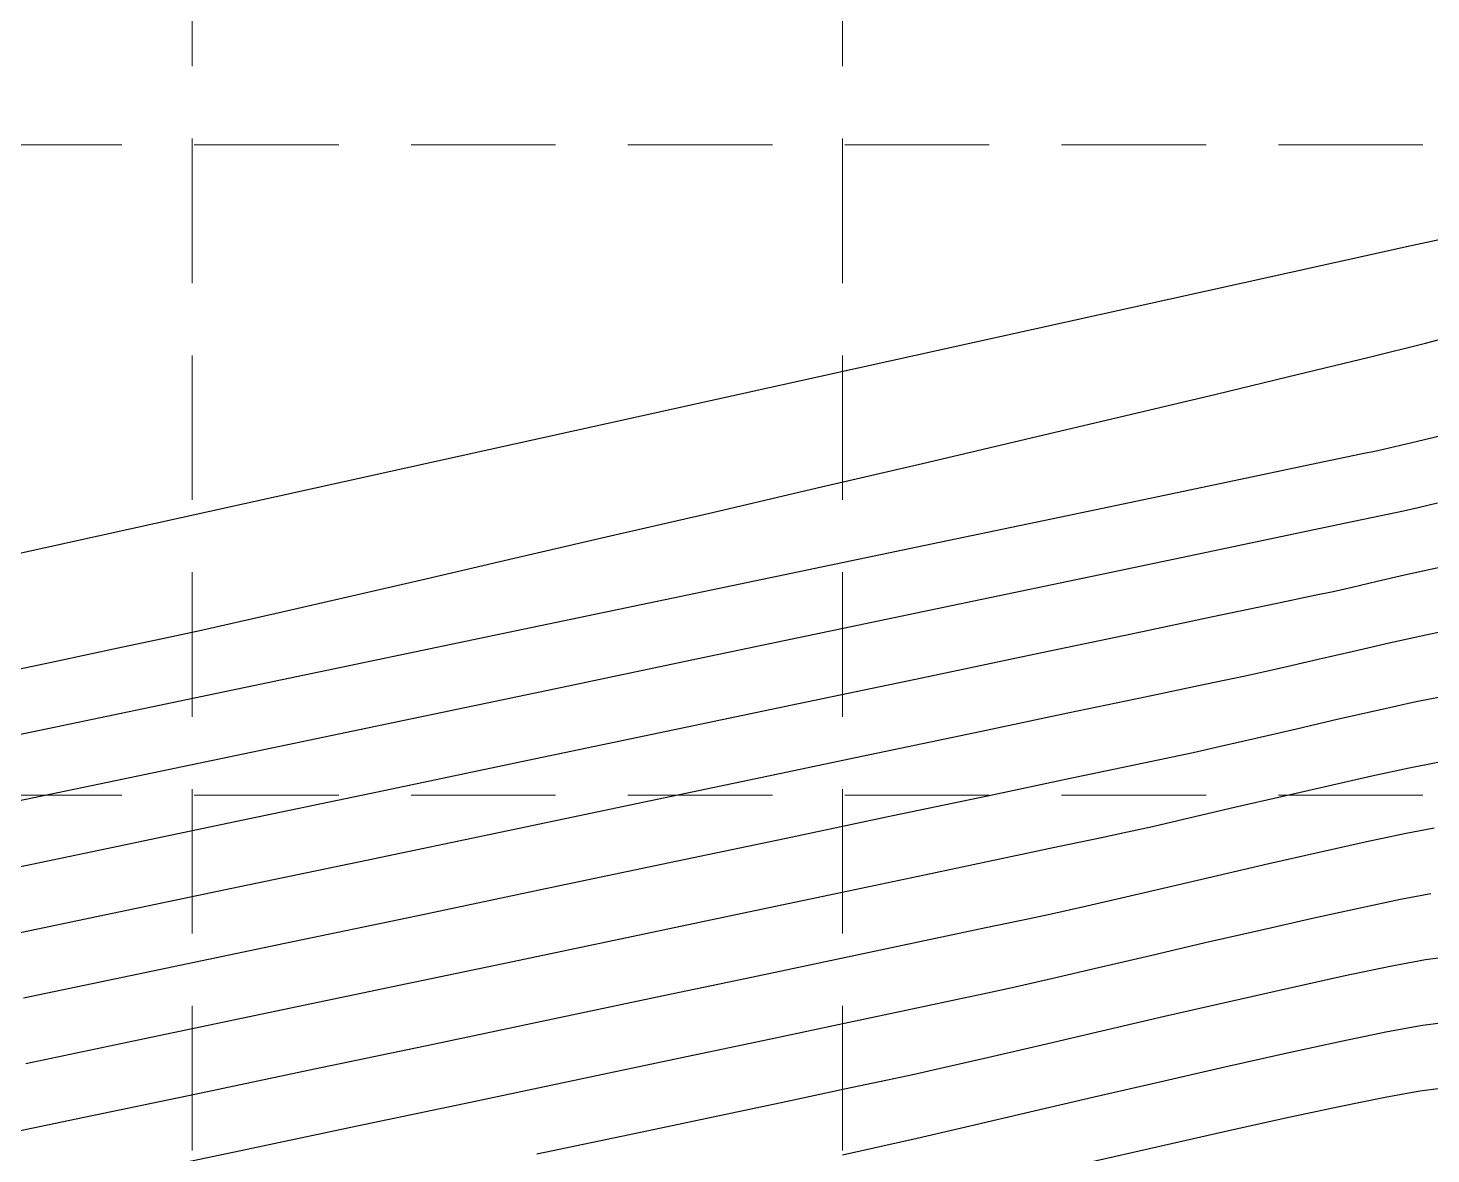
# Model space of a CAD drawing. Header units: inches. Extents: x 2547543 to 2548696, y 7125653 to 7126375.
# Drawn here: x 2547736.99 to 2547775.81, y 7125932.45 to 7125963.61 of the extents above; entities that cross this region are included whole.
import ezdxf

# ---------------------------------------------------------------- set-up
doc = ezdxf.new("R2010")
doc.units = ezdxf.units.IN
doc.header["$MEASUREMENT"] = 0
doc.linetypes.add('HIDDEN', pattern=[0.375, 0.25, -0.125])
for name, color, linetype in [('GRID', 254, 'HIDDEN'), ('V-TOPO-MAJR-E', 6, 'Continuous'), ('V-TOPO-MINR-E', 14, 'Continuous')]:
    doc.layers.add(name, color=color, linetype=linetype)

msp = doc.modelspace()

# ---------------------------------------------------------------- linework, layer by layer
at = {"layer": 'GRID', "color": 252, "linetype": 'HIDDEN', "lineweight": 0, "ltscale": 16}
for p, q in [((2547741.52313214, 7126356.547205457), (2547741.52313214, 7125726.296813901)), ((2547759.52313214, 7126356.547205457), (2547759.52313214, 7125726.296813901)), ((2547561.583313602, 7125960.37631347), (2548677.583313586, 7125960.37631347)), ((2547561.583313602, 7125942.37631347), (2548677.583313586, 7125942.37631347))]:
    msp.add_line(p, q, dxfattribs=at)
at = {"layer": 'V-TOPO-MAJR-E', "color": 35, "extrusion": (-0.2509304444105806, 0.9680051198562478, 0), "elevation": 6258646.335598862}
msp.add_lwpolyline([(-4254378.901766056, 585.0000000000009), (-4254380.028549386, 585.0000000000009)], dxfattribs=at)
at = {"layer": 'V-TOPO-MAJR-E', "color": 35, "extrusion": (0.2409573088683651, -0.9705357156245799, 0), "elevation": -6302088.558787227}
msp.add_lwpolyline([(4189756.575165672, 585), (4189758.178117241, 585)], dxfattribs=at)
at = {"layer": 'V-TOPO-MAJR-E', "color": 35, "extrusion": (0.2360091854978077, -0.9717508242140377, 0), "elevation": -6323354.067856706}
msp.add_lwpolyline([(4157590.286191997, 585.0000000000009), (4157592.2953629, 585.0000000000009)], dxfattribs=at)
at = {"layer": 'V-TOPO-MAJR-E', "color": 35, "extrusion": (0.2330383982603485, -0.9724675341296753, 0), "elevation": -6336030.198734198}
msp.add_lwpolyline([(4138244.261099, 585), (4138246.606480362, 585)], dxfattribs=at)
at = {"layer": 'V-TOPO-MAJR-E', "color": 35, "extrusion": (0.2310440920565699, -0.9729432807341625, 0), "elevation": -6344501.380149302}
msp.add_lwpolyline([(4125242.409168665, 585), (4125245.020731998, 585)], dxfattribs=at)
at = {"layer": 'V-TOPO-MAJR-E', "color": 35, "extrusion": (-0.2296000025314767, 0.9732850758321253, 0), "elevation": 6350616.200012831}
msp.add_lwpolyline([(-4115819.901939558, 585), (-4115822.709648061, 585)], dxfattribs=at)
at = {"layer": 'V-TOPO-MAJR-E', "color": 35}
for points, elevation in [([(2547761.733570646, 7125951.559359916), (2547764.58977123, 7125952.229714634)], 585), ([(2547755.923861999, 7125950.203771027), (2547758.822168241, 7125950.878859126)], 585), ([(2547753.106949902, 7125949.54965438), (2547755.923861999, 7125950.203771027)], 585), ([(2547750.439729932, 7125948.932067952), (2547753.106949902, 7125949.54965438)], 585), ([(2547742.633730975, 7125947.138199683), (2547744.019202611, 7125947.454077606)], 585), ([(2547739.484160902, 7125946.451348324), (2547740.831719778, 7125946.739019032)], 585), ([(2547737.765013539, 7125946.087730151), (2547739.484160902, 7125946.451348324)], 585), ([(2547735.742526473, 7125945.662260986), (2547737.765013539, 7125946.087730151)], 585), ([(2547775.350495365, 7125944.958156172), (2547776.103159577, 7125945.109193711)], 580), ([(2547773.24806618, 7125944.487644073), (2547774.368223212, 7125944.742775592)], 580), ([(2547774.368223212, 7125944.742775592), (2547775.350495365, 7125944.958156172)], 580), ([(2547769.97751647, 7125943.729664902), (2547770.960989745, 7125943.956496625)], 580), ([(2547754.73650171, 7125940.512700328), (2547757.964812828, 7125941.190946477)], 580), ([(2547747.730264362, 7125939.042185275), (2547751.302422999, 7125939.791680385)], 580), ([(2547744.08771347, 7125938.278513623), (2547747.730264362, 7125939.042185275)], 580), ([(2547773.320560432, 7125935.568715503), (2547774.60435306, 7125935.832809777)], 575), ([(2547774.60435306, 7125935.832809777), (2547775.573266074, 7125936.010792517)], 575), ([(2547771.794183326, 7125935.237330858), (2547773.320560432, 7125935.568715503)], 575), ([(2547768.302856243, 7125934.44797511), (2547770.097516883, 7125934.857477005)], 575), ([(2547764.708732927, 7125933.615311845), (2547766.482496544, 7125934.027646336)], 575), ([(2547763.05386053, 7125933.229792804), (2547764.708732927, 7125933.615311845)], 575), ([(2547759.525542056, 7125932.422340015), (2547760.389969955, 7125932.614485726)], 575)]:
    msp.add_lwpolyline(points, dxfattribs=dict(at, elevation=elevation))
at = {"layer": 'V-TOPO-MAJR-E', "color": 35, "extrusion": (0.2276018447810761, -0.9737542812497673, 0), "elevation": -6359050.568281865}
msp.add_lwpolyline([(4102770.626525857, 585.0000000000005), (4102773.616399648, 585.0000000000005)], dxfattribs=at)
at = {"layer": 'V-TOPO-MAJR-E', "color": 35, "extrusion": (0.224969251711548, -0.9743658634128898, 0), "elevation": -6370115.87385674}
msp.add_lwpolyline([(4085557.942284551, 585), (4085560.455950057, 585)], dxfattribs=at)
at = {"layer": 'V-TOPO-MAJR-E', "color": 35, "extrusion": (0.224307343610275, -0.9745184531872663, 0), "elevation": -6372889.595745127}
msp.add_lwpolyline([(4081227.760124494, 585), (4081229.979622505, 585)], dxfattribs=at)
at = {"layer": 'V-TOPO-MAJR-E', "color": 35, "extrusion": (0.2234930937775272, -0.9747055129800741, 0), "elevation": -6376297.075690985}
msp.add_lwpolyline([(4075900.183786694, 585), (4075902.03907085, 585)], dxfattribs=at)
at = {"layer": 'V-TOPO-MAJR-E', "color": 35, "extrusion": (0.2198638762567852, -0.9755305612421074, 0), "elevation": -6391422.639952764}
msp.add_lwpolyline([(4052138.244468301, 585.0000000000005), (4052139.161189551, 585.0000000000005)], dxfattribs=at)
at = {"layer": 'V-TOPO-MAJR-E', "color": 35, "extrusion": (0.2127338631752982, -0.9771101797947422, 0), "elevation": -6420844.349869447}
msp.add_lwpolyline([(4005353.680725056, 585), (4005354.609710977, 585)], dxfattribs=at)
at = {"layer": 'V-TOPO-MAJR-E', "color": 35, "extrusion": (0.2257633487604505, -0.9741821751379295, 0), "elevation": -6366774.280519536}
msp.add_lwpolyline([(4090771.177942254, 580.0000000000009), (4090772.375170939, 580.0000000000009)], dxfattribs=at)
at = {"layer": 'V-TOPO-MAJR-E', "color": 35, "extrusion": (0.22669139615238, -0.9739666374730116, 0), "elevation": -6362873.917906893}
msp.add_lwpolyline([(4096834.100328401, 580.0000000000009), (4096835.251042962, 580.0000000000009)], dxfattribs=at)
at = {"layer": 'V-TOPO-MAJR-E', "color": 35, "extrusion": (0.2074106436551008, -0.9782539674841993, 0), "elevation": -6442548.106620009}
msp.add_lwpolyline([(3970361.306428148, 580.0000000000009), (3970361.891413762, 580.0000000000009)], dxfattribs=at)
at = {"layer": 'V-TOPO-MAJR-E', "color": 35, "extrusion": (0.2176148092753544, -0.9760347303165248, 0), "elevation": -6400736.088699494}
msp.add_lwpolyline([(4037422.095560933, 580.0000000000009), (4037422.868551761, 580.0000000000009)], dxfattribs=at)
at = {"layer": 'V-TOPO-MAJR-E', "color": 35, "extrusion": (0.2061723560101212, -0.9785156920648928, 0), "elevation": -6447568.011233214}
msp.add_lwpolyline([(3962201.175837911, 580.0000000000009), (3962202.94214995, 580.0000000000009)], dxfattribs=at)
at = {"layer": 'V-TOPO-MAJR-E', "color": 35, "extrusion": (0.206486251647153, -0.9784495019574126, 0), "elevation": -6446296.611195608}
msp.add_lwpolyline([(3964271.107624646, 580.0000000000009), (3964272.317864017, 580.0000000000009)], dxfattribs=at)
at = {"layer": 'V-TOPO-MAJR-E', "color": 35, "extrusion": (0.2059880680141487, -0.9785545032525264, 0), "elevation": -6448314.100179412}
msp.add_lwpolyline([(3960984.578725811, 580.0000000000009), (3960986.831929197, 580.0000000000009)], dxfattribs=at)
at = {"layer": 'V-TOPO-MAJR-E', "color": 35, "extrusion": (0.2058481905981827, -0.9785839373438818, 0), "elevation": -6448880.22039743}
msp.add_lwpolyline([(3960060.140513128, 580.0000000000009), (3960062.811426497, 580.0000000000009)], dxfattribs=at)
at = {"layer": 'V-TOPO-MAJR-E', "color": 35, "extrusion": (0.2057246775345014, -0.9786099105636146, 0), "elevation": -6449379.985806635}
msp.add_lwpolyline([(3959243.147720504, 580.0000000000009), (3959246.167162492, 580.0000000000009)], dxfattribs=at)
at = {"layer": 'V-TOPO-MAJR-E', "color": 35, "extrusion": (0.2054799529704004, -0.9786613249369172, 0), "elevation": -6450369.860144472}
msp.add_lwpolyline([(3957623.43850344, 580.0000000000009), (3957626.947458606, 580.0000000000009)], dxfattribs=at)
at = {"layer": 'V-TOPO-MAJR-E', "color": 35, "extrusion": (0.2050146926819475, -0.9787588956349396, 0), "elevation": -6452250.508665913}
msp.add_lwpolyline([(3954545.51152577, 580.0000000000005), (3954549.235890878, 580.0000000000005)], dxfattribs=at)
at = {"layer": 'V-TOPO-MAJR-E', "color": 35, "extrusion": (-0.2048027875938875, 0.9788032581646697, 0), "elevation": 6453106.512443588}
msp.add_lwpolyline([(-3953144.855514309, 580), (-3953148.513320276, 580)], dxfattribs=at)
at = {"layer": 'V-TOPO-MAJR-E', "color": 35, "extrusion": (0.1245935334224165, -0.9922078670466775, 0), "elevation": -6752973.40893901}
msp.add_lwpolyline([(3415768.513790636, 575), (3415769.100097476, 575)], dxfattribs=at)
at = {"layer": 'V-TOPO-MAJR-E', "color": 35, "extrusion": (-0.2184740738749255, 0.9758427532366543, 0), "elevation": 6397170.178204178}
msp.add_lwpolyline([(-4043055.005055232, 575), (-4043056.743723104, 575)], dxfattribs=at)
at = {"layer": 'V-TOPO-MAJR-E', "color": 35, "extrusion": (0.2249844023712622, -0.9743623651853791, 0), "elevation": -6370034.21388644}
msp.add_lwpolyline([(4085671.784372419, 575.0000000000009), (4085673.652629819, 575.0000000000009)], dxfattribs=at)
at = {"layer": 'V-TOPO-MAJR-E', "color": 35, "extrusion": (0.2261916976613534, -0.9740828075215551, 0), "elevation": -6364966.196296131}
msp.add_lwpolyline([(4093557.620442454, 575), (4093559.123072442, 575)], dxfattribs=at)
at = {"layer": 'V-TOPO-MAJR-E', "color": 35, "extrusion": (0.223667625364718, -0.9746654776710358, 0), "elevation": -6375548.99912648}
msp.add_lwpolyline([(4077054.523872431, 575.0000000000009), (4077055.755273937, 575.0000000000009)], dxfattribs=at)
at = {"layer": 'V-TOPO-MINR-E', "color": 35}
for points, elevation in [([(2547775.177787278, 7125957.566238797), (2547776.424021928, 7125957.841757026)], 586), ([(2547775.43624881, 7125952.172773282), (2547776.089438921, 7125952.325999252)], 584), ([(2547765.530207252, 7125950.074979606), (2547768.431650794, 7125950.682264888)], 584), ([(2547773.448028286, 7125949.910651729), (2547774.603348911, 7125950.152867086)], 583), ([(2547774.603348911, 7125950.152867086), (2547775.04155569, 7125950.244917033)], 583), ([(2547775.04155569, 7125950.244917033), (2547775.45055168, 7125950.33788474)], 583), ([(2547769.286256944, 7125949.038714266), (2547771.650646676, 7125949.534018331)], 583), ([(2547754.618463253, 7125947.792512043), (2547758.547616134, 7125948.614196447)], 584), ([(2547775.075207582, 7125948.471135848), (2547775.794575493, 7125948.634162433)], 582), ([(2547775.794575493, 7125948.634162433), (2547776.367130032, 7125948.75540174)], 582), ([(2547750.498735288, 7125946.931174745), (2547754.618463253, 7125947.792512043)], 584), ([(2547772.633076137, 7125947.918224229), (2547773.102053985, 7125948.017094905)], 582), ([(2547767.520196141, 7125946.844996096), (2547769.772629858, 7125947.31756073)], 582), ([(2547774.647170262, 7125946.590577674), (2547775.533534437, 7125946.788212478)], 581), ([(2547751.586036646, 7125945.333291959), (2547755.659674049, 7125946.185738778)], 583), ([(2547767.894613041, 7125945.101103129), (2547769.552162999, 7125945.449697884)], 581), ([(2547747.395708296, 7125944.456658705), (2547751.586036646, 7125945.333291959)], 583), ([(2547746.874239208, 7125942.519035857), (2547750.816616037, 7125943.344407857)], 582), ([(2547738.943963594, 7125940.85995026), (2547742.893515942, 7125941.686011961)], 582), ([(2547766.684752054, 7125941.206421803), (2547767.283548873, 7125941.333628524)], 579), ([(2547773.98624924, 7125941.083407756), (2547775.073870555, 7125941.314076)], 578), ([(2547771.322681598, 7125940.483080028), (2547772.710646869, 7125940.799735327)], 578), ([(2547772.710646869, 7125940.799735327), (2547773.98624924, 7125941.083407756)], 578), ([(2547768.512134976, 7125939.830906063), (2547769.897971582, 7125940.153463169)], 578), ([(2547756.570599806, 7125939.074792351), (2547759.336889254, 7125939.656954375)], 579), ([(2547772.528305024, 7125938.973744279), (2547773.846790159, 7125939.263423662)], 577), ([(2547771.075585142, 7125938.645357491), (2547772.528305024, 7125938.973744279)], 577), ([(2547750.355215596, 7125937.768225057), (2547753.556118911, 7125938.440858246)], 579), ([(2547768.043456089, 7125937.945019056), (2547769.557634251, 7125938.296402637)], 577), ([(2547766.602054391, 7125937.60934609), (2547768.043456089, 7125937.945019056)], 577), ([(2547754.390649915, 7125936.793577266), (2547757.175665806, 7125937.380226312)], 578), ([(2547771.861990126, 7125937.039056944), (2547773.38686419, 7125937.373998091)], 576), ([(2547763.404545465, 7125936.87798427), (2547764.213595342, 7125937.057689357)], 577), ([(2547770.184289759, 7125936.659988508), (2547771.861990126, 7125937.039056944)], 576), ([(2547748.194409519, 7125935.490138803), (2547751.375017361, 7125936.158906735)], 578), ([(2547757.542220058, 7125935.636781632), (2547759.706212495, 7125936.09403356)], 577), ([(2547759.706212495, 7125936.09403356), (2547761.451095607, 7125936.463207677)], 577), ([(2547765.047857367, 7125935.470743986), (2547766.695860726, 7125935.854559576)], 576), ([(2547736.922758659, 7125934.952161312), (2547740.251661392, 7125935.648860909)], 579), ([(2547763.572478317, 7125935.127890915), (2547765.047857367, 7125935.470743986)], 576), ([(2547752.235895613, 7125934.517382547), (2547755.028865398, 7125935.106286444)], 577), ([(2547762.35108623, 7125934.847272815), (2547763.572478317, 7125935.127890915)], 576), ([(2547749.233057802, 7125933.884904495), (2547752.235895613, 7125934.517382547)], 577), ([(2547757.951487677, 7125933.904086689), (2547759.580273801, 7125934.249298176)], 576), ([(2547759.580273801, 7125934.249298176), (2547760.772244372, 7125934.502425069)], 576), ([(2547775.49571477, 7125934.195230204), (2547776.079106643, 7125934.266351849)], 574), ([(2547771.745351228, 7125933.438553275), (2547773.264335049, 7125933.764596714)], 574), ([(2547773.264335049, 7125933.764596714), (2547774.535956901, 7125934.022400424)], 574), ([(2547768.223305729, 7125932.648684017), (2547770.04350745, 7125933.061004308)], 574)]:
    msp.add_lwpolyline(points, dxfattribs=dict(at, elevation=elevation))
at = {"layer": 'V-TOPO-MINR-E', "color": 35, "extrusion": (0.2158073914724719, -0.9764359527310777, 0), "elevation": -6408212.450135028}
msp.add_lwpolyline([(4025571.593200735, 586.0000000000009), (4025573.597180832, 586.0000000000009)], dxfattribs=at)
at = {"layer": 'V-TOPO-MINR-E', "color": 35, "extrusion": (0.2157779611946347, -0.9764424568107876, 0), "elevation": -6408333.779601994}
msp.add_lwpolyline([(4025375.799145376, 586), (4025378.445222544, 586)], dxfattribs=at)
at = {"layer": 'V-TOPO-MINR-E', "color": 35, "extrusion": (0.2157586064343987, -0.9764467336979965, 0), "elevation": -6408413.568004292}
msp.add_lwpolyline([(4025245.5718739, 586.0000000000005), (4025248.7744923, 586.0000000000005)], dxfattribs=at)
at = {"layer": 'V-TOPO-MINR-E', "color": 35, "extrusion": (0.2157433964508993, -0.9764500944174415, 0), "elevation": -6408476.267844544}
msp.add_lwpolyline([(4025142.074930692, 586.0000000000009), (4025145.748534487, 586.0000000000009)], dxfattribs=at)
at = {"layer": 'V-TOPO-MINR-E', "color": 35, "extrusion": (0.2157299257882548, -0.9764530706180374, 0), "elevation": -6408531.796184603}
msp.add_lwpolyline([(4025049.607216959, 586.0000000000005), (4025053.666250304, 586.0000000000005)], dxfattribs=at)
at = {"layer": 'V-TOPO-MINR-E', "color": 35, "extrusion": (0.2157169408055487, -0.9764559393282912, 0), "elevation": -6408585.321101505}
msp.add_lwpolyline([(4024960.026702914, 586.0000000000009), (4024964.38560998, 586.0000000000009)], dxfattribs=at)
at = {"layer": 'V-TOPO-MINR-E', "color": 35, "extrusion": (0.2157036163227425, -0.9764588828544145, 0), "elevation": -6408640.244058155}
msp.add_lwpolyline([(4024868.003221709, 586), (4024872.57644665, 586)], dxfattribs=at)
at = {"layer": 'V-TOPO-MINR-E', "color": 35, "extrusion": (0.2156892720798256, -0.9764620514437184, 0), "elevation": -6408699.368836963}
msp.add_lwpolyline([(4024769.157621577, 586), (4024773.859608556, 586)], dxfattribs=at)
at = {"layer": 'V-TOPO-MINR-E', "color": 35, "extrusion": (0.2211951214506838, -0.9752295720733746, 0), "elevation": -6385883.78835564}
msp.add_lwpolyline([(4060890.671641828, 584), (4060891.153329191, 584)], dxfattribs=at)
at = {"layer": 'V-TOPO-MINR-E', "color": 35, "extrusion": (0.2251804114538068, -0.9743170850895997, 0), "elevation": -6369227.828437955}
msp.add_lwpolyline([(4086965.327357473, 584), (4086965.97877406, 584)], dxfattribs=at)
at = {"layer": 'V-TOPO-MINR-E', "color": 35, "extrusion": (0.205419794290873, -0.9786739539363943, 0), "elevation": -6450620.260870095}
msp.add_lwpolyline([(3957250.263283581, 584.0000000000009), (3957251.478967385, 584.0000000000009)], dxfattribs=at)
at = {"layer": 'V-TOPO-MINR-E', "color": 35, "extrusion": (0.2067468231951766, -0.978394476220457, 0), "elevation": -6445247.746571374}
msp.add_lwpolyline([(3965995.776983876, 584.0000000000009), (3965996.254502473, 584.0000000000009)], dxfattribs=at)
at = {"layer": 'V-TOPO-MINR-E', "color": 35, "extrusion": (0.2156732146533661, -0.9764655982066562, 0), "elevation": -6408765.55315121}
msp.add_lwpolyline([(4024659.024243423, 586), (4024663.769436602, 586)], dxfattribs=at)
at = {"layer": 'V-TOPO-MINR-E', "color": 35, "extrusion": (0.2051048626879467, -0.9787400039345274, 0), "elevation": -6451893.304090443}
msp.add_lwpolyline([(3955172.480107976, 584.0000000000009), (3955174.356313339, 584.0000000000009)], dxfattribs=at)
at = {"layer": 'V-TOPO-MINR-E', "color": 35, "extrusion": (0.20495667202482, -0.9787710470751116, 0), "elevation": -6452492.071844969}
msp.add_lwpolyline([(3954193.112401769, 584), (3954195.571484589, 584)], dxfattribs=at)
at = {"layer": 'V-TOPO-MINR-E', "color": 35, "extrusion": (0.226218205021673, -0.9740766518692316, 0), "elevation": -6364868.657291101}
msp.add_lwpolyline([(4093748.275097874, 583), (4093748.827648437, 583)], dxfattribs=at)
at = {"layer": 'V-TOPO-MINR-E', "color": 35, "extrusion": (0.2156546154773281, -0.9764697060448551, 0), "elevation": -6408842.211304005}
msp.add_lwpolyline([(4024532.250308905, 586.0000000000005), (4024536.953152446, 586.0000000000005)], dxfattribs=at)
at = {"layer": 'V-TOPO-MINR-E', "color": 35, "extrusion": (0.2047988799048904, -0.9788040757933645, 0), "elevation": -6453129.450443339}
msp.add_lwpolyline([(3953146.486841457, 584.0000000000009), (3953149.878746693, 584.0000000000009)], dxfattribs=at)
at = {"layer": 'V-TOPO-MINR-E', "color": 35, "extrusion": (0.2050912532397594, -0.9787428558332085, 0), "elevation": -6451946.516648564}
msp.add_lwpolyline([(3955083.221819915, 583), (3955085.05823854, 583)], dxfattribs=at)
at = {"layer": 'V-TOPO-MINR-E', "color": 35, "extrusion": (0.204744907317977, -0.9788153671287314, 0), "elevation": -6453347.421244924}
msp.add_lwpolyline([(3952786.906706569, 584.0000000000009), (3952790.648556738, 584.0000000000009)], dxfattribs=at)
at = {"layer": 'V-TOPO-MINR-E', "color": 35, "extrusion": (0.2156323597909351, -0.9764746209763943, 0), "elevation": -6408933.936501644}
msp.add_lwpolyline([(4024381.604434633, 586), (4024386.179372702, 586)], dxfattribs=at)
at = {"layer": 'V-TOPO-MINR-E', "color": 35, "extrusion": (0.2049904305600807, -0.9787639773606265, 0), "elevation": -6452353.900643552}
msp.add_lwpolyline([(3954413.243290855, 583.0000000000009), (3954416.161609323, 583.0000000000009)], dxfattribs=at)
at = {"layer": 'V-TOPO-MINR-E', "color": 35, "extrusion": (0.2049505251164067, -0.9787723342302382, 0), "elevation": -6452515.121015291}
msp.add_lwpolyline([(3954146.826270845, 583), (3954150.170508593, 583)], dxfattribs=at)
at = {"layer": 'V-TOPO-MINR-E', "color": 35, "extrusion": (0.2192645027393199, -0.975665453851103, 0), "elevation": -6393905.103903789}
msp.add_lwpolyline([(4048241.648439693, 582), (4048242.181726797, 582)], dxfattribs=at)
at = {"layer": 'V-TOPO-MINR-E', "color": 35, "extrusion": (0.2260502357252422, -0.9741156455619437, 0), "elevation": -6365572.738907618}
msp.add_lwpolyline([(4092648.402356986, 582), (4092649.114023561, 582)], dxfattribs=at)
at = {"layer": 'V-TOPO-MINR-E', "color": 35, "extrusion": (0.2260108279381244, -0.9741247895699625, 0), "elevation": -6365738.300783823}
msp.add_lwpolyline([(4092391.593038915, 582.0000000000009), (4092392.372814006, 582.0000000000009)], dxfattribs=at)
at = {"layer": 'V-TOPO-MINR-E', "color": 35, "extrusion": (0.2049107874069421, -0.9787806542858656, 0), "elevation": -6452675.651569115}
msp.add_lwpolyline([(3953881.161490546, 583.0000000000009), (3953884.854960483, 583.0000000000009)], dxfattribs=at)
at = {"layer": 'V-TOPO-MINR-E', "color": 35, "extrusion": (0.205619418953165, -0.9786320322518381, 0), "elevation": -6449809.364494645}
msp.add_lwpolyline([(3958564.022340111, 582.0000000000005), (3958565.180058698, 582.0000000000005)], dxfattribs=at)
at = {"layer": 'V-TOPO-MINR-E', "color": 35, "extrusion": (0.2054338137110102, -0.9786710112106877, 0), "elevation": -6450560.006262261}
msp.add_lwpolyline([(3957338.953461932, 582), (3957340.71857581, 582)], dxfattribs=at)
at = {"layer": 'V-TOPO-MINR-E', "color": 35, "extrusion": (0.2048688685687264, -0.9787894291886126, 0), "elevation": -6452844.980181039}
msp.add_lwpolyline([(3953600.840398355, 583), (3953604.806413391, 583)], dxfattribs=at)
at = {"layer": 'V-TOPO-MINR-E', "color": 35, "extrusion": (0.2046047886688208, -0.9788446661517788, 0), "elevation": -6453913.192486421}
msp.add_lwpolyline([(3951850.526470947, 584.0000000000009), (3951854.852290812, 584.0000000000009)], dxfattribs=at)
at = {"layer": 'V-TOPO-MINR-E', "color": 35, "extrusion": (0.205256010870162, -0.9787083171209223, 0), "elevation": -6451278.846739252}
msp.add_lwpolyline([(3956161.918389232, 582.0000000000005), (3956164.685183227, 582.0000000000005)], dxfattribs=at)
at = {"layer": 'V-TOPO-MINR-E', "color": 35, "extrusion": (0.224274945994505, -0.9745259096602625, 0), "elevation": -6373017.561972879}
msp.add_lwpolyline([(4081042.684429229, 581.0000000000009), (4081043.69240449, 581.0000000000009)], dxfattribs=at)
at = {"layer": 'V-TOPO-MINR-E', "color": 35, "extrusion": (0.2018191243829894, -0.9794228101454875, 0), "elevation": -6465125.000955954}
msp.add_lwpolyline([(3933501.813871036, 581.0000000000009), (3933502.516746882, 581.0000000000009)], dxfattribs=at)
at = {"layer": 'V-TOPO-MINR-E', "color": 35, "extrusion": (0.205190540165499, -0.9787220454381268, 0), "elevation": -6451543.477947702}
msp.add_lwpolyline([(3955727.193109781, 582), (3955730.354188586, 582)], dxfattribs=at)
at = {"layer": 'V-TOPO-MINR-E', "color": 35, "extrusion": (0.2266210388589469, -0.9739830105019758, 0), "elevation": -6363171.578074216}
msp.add_lwpolyline([(4096376.629878523, 581.0000000000009), (4096377.632169248, 581.0000000000009)], dxfattribs=at)
at = {"layer": 'V-TOPO-MINR-E', "color": 35, "extrusion": (0.2045554206292606, -0.9788549840968204, 0), "elevation": -6454112.494844466}
msp.add_lwpolyline([(3951520.654802515, 584.0000000000009), (3951525.019990576, 584.0000000000009)], dxfattribs=at)
at = {"layer": 'V-TOPO-MINR-E', "color": 35, "extrusion": (0.2183659948153501, -0.975866943957168, 0), "elevation": -6397628.355709486}
msp.add_lwpolyline([(4042349.899576901, 581), (4042350.573842263, 581)], dxfattribs=at)
at = {"layer": 'V-TOPO-MINR-E', "color": 35, "extrusion": (0.225425094254296, -0.9742605025764115, 0), "elevation": -6368195.966651073}
msp.add_lwpolyline([(4088560.488723386, 581.0000000000009), (4088561.379771065, 581.0000000000009)], dxfattribs=at)
at = {"layer": 'V-TOPO-MINR-E', "color": 35, "extrusion": (0.2051276431859315, -0.9787352297741128, 0), "elevation": -6451797.675325838}
msp.add_lwpolyline([(3955309.098872911, 582.0000000000009), (3955312.583199697, 582.0000000000009)], dxfattribs=at)
at = {"layer": 'V-TOPO-MINR-E', "color": 35, "extrusion": (-0.2060648675987126, 0.978538333608615, 0), "elevation": 6448004.990294762}
msp.add_lwpolyline([(-3961497.177599992, 581), (-3961498.312599333, 581)], dxfattribs=at)
at = {"layer": 'V-TOPO-MINR-E', "color": 35, "extrusion": (0.2069122854049091, -0.9783594973978214, 0), "elevation": -6444571.586944623}
msp.add_lwpolyline([(3967081.332206283, 581.0000000000009), (3967081.843009233, 581.0000000000009)], dxfattribs=at)
at = {"layer": 'V-TOPO-MINR-E', "color": 35, "extrusion": (0.2045004720978505, -0.9788664653116668, 0), "elevation": -6454334.304032603}
msp.add_lwpolyline([(3951154.018842539, 584.0000000000009), (3951158.345754618, 584.0000000000009)], dxfattribs=at)
at = {"layer": 'V-TOPO-MINR-E', "color": 35, "extrusion": (0.2056594959432673, -0.9786236108578014, 0), "elevation": -6449645.464629449}
msp.add_lwpolyline([(3958821.907033214, 581.0000000000009), (3958824.094266059, 581.0000000000009)], dxfattribs=at)
at = {"layer": 'V-TOPO-MINR-E', "color": 35, "extrusion": (0.2050630650554857, -0.9787487621192936, 0), "elevation": -6452058.635540523}
msp.add_lwpolyline([(3954879.659279645, 582), (3954883.395817587, 582)], dxfattribs=at)
at = {"layer": 'V-TOPO-MINR-E', "color": 35, "extrusion": (0.2055523475566657, -0.978646122157516, 0), "elevation": -6450078.867895238}
msp.add_lwpolyline([(3958113.111809565, 581), (3958115.727079312, 581)], dxfattribs=at)
at = {"layer": 'V-TOPO-MINR-E', "color": 35, "extrusion": (0.2044367511399669, -0.9788797754491281, 0), "elevation": -6454591.495620606}
msp.add_lwpolyline([(3950729.646595764, 584.0000000000009), (3950733.857587685, 584.0000000000009)], dxfattribs=at)
at = {"layer": 'V-TOPO-MINR-E', "color": 35, "extrusion": (0.2047106787735981, -0.9788225263019098, 0), "elevation": -6453483.856634653}
msp.add_lwpolyline([(3952545.145344037, 583.0000000000009), (3952549.468871868, 583.0000000000009)], dxfattribs=at)
at = {"layer": 'V-TOPO-MINR-E', "color": 35, "extrusion": (-0.2049936165639734, 0.9787633100847328, 0), "elevation": 6452339.241246972}
msp.add_lwpolyline([(-3954417.920142337, 582.0000000000009), (-3954421.837854614, 582.0000000000009)], dxfattribs=at)
at = {"layer": 'V-TOPO-MINR-E', "color": 35, "extrusion": (0.2054600647256173, -0.9786655004662959, 0), "elevation": -6450452.07144107}
msp.add_lwpolyline([(3957501.902934671, 581.0000000000009), (3957504.880854744, 581.0000000000009)], dxfattribs=at)
at = {"layer": 'V-TOPO-MINR-E', "color": 35, "extrusion": (0.2046392114697483, -0.9788374702314169, 0), "elevation": -6453772.426567874}
msp.add_lwpolyline([(3952069.657339216, 583.0000000000009), (3952073.946663833, 583.0000000000009)], dxfattribs=at)
at = {"layer": 'V-TOPO-MINR-E', "color": 35, "extrusion": (0.2053721823841189, -0.978683946278258, 0), "elevation": -6450807.418393969}
msp.add_lwpolyline([(3956919.37865757, 581), (3956922.653841396, 581)], dxfattribs=at)
at = {"layer": 'V-TOPO-MINR-E', "color": 35, "extrusion": (0.2107587607081818, -0.9775381040065658, 0), "elevation": -6428914.996768071}
msp.add_lwpolyline([(3992401.225281356, 579.0000000000009), (3992402.289297097, 579.0000000000009)], dxfattribs=at)
at = {"layer": 'V-TOPO-MINR-E', "color": 35, "extrusion": (0.1920248016073286, -0.9813900730941119, 0), "elevation": -6504093.82596975}
msp.add_lwpolyline([(3868719.11338059, 579), (3868719.919610186, 579)], dxfattribs=at)
at = {"layer": 'V-TOPO-MINR-E', "color": 35, "extrusion": (0.2045522929553283, -0.9788556376947102, 0), "elevation": -6454123.332556176}
msp.add_lwpolyline([(3951492.388506213, 583.0000000000009), (3951496.566940558, 583.0000000000009)], dxfattribs=at)
at = {"layer": 'V-TOPO-MINR-E', "color": 35, "extrusion": (0.2052826657045961, -0.978702726654634, 0), "elevation": -6451169.313035917}
msp.add_lwpolyline([(3956325.828692799, 581.0000000000009), (3956329.335753811, 581.0000000000009)], dxfattribs=at)
at = {"layer": 'V-TOPO-MINR-E', "color": 35, "extrusion": (0.2196539794692555, -0.9755778437948046, 0), "elevation": -6392283.285840564}
msp.add_lwpolyline([(4050792.508662911, 579.0000000000009), (4050793.746028162, 579.0000000000009)], dxfattribs=at)
at = {"layer": 'V-TOPO-MINR-E', "color": 35, "extrusion": (0.2048276447516064, -0.978798056774486, 0), "elevation": -6453009.698645298}
msp.add_lwpolyline([(3953315.645517531, 582.0000000000009), (3953319.712468052, 582.0000000000009)], dxfattribs=at)
at = {"layer": 'V-TOPO-MINR-E', "color": 35, "extrusion": (0.2264335037978568, -0.9740266261031194, 0), "elevation": -6363956.711693211}
msp.add_lwpolyline([(4095148.203385308, 579), (4095149.533560917, 579)], dxfattribs=at)
at = {"layer": 'V-TOPO-MINR-E', "color": 35, "extrusion": (0.2242966694823077, -0.9745209100163754, 0), "elevation": -6372923.116286564}
msp.add_lwpolyline([(4081181.897983672, 579.0000000000009), (4081183.2240879, 579.0000000000009)], dxfattribs=at)
at = {"layer": 'V-TOPO-MINR-E', "color": 35, "extrusion": (0.2051870426325944, -0.9787227786946056, 0), "elevation": -6451555.826741934}
msp.add_lwpolyline([(3955691.838323643, 581.0000000000005), (3955695.51187528, 581.0000000000005)], dxfattribs=at)
at = {"layer": 'V-TOPO-MINR-E', "color": 35, "extrusion": (0.2265270218311191, -0.9740048810864983, 0), "elevation": -6363563.495490728}
msp.add_lwpolyline([(4095757.956601987, 579), (4095759.206161027, 579)], dxfattribs=at)
at = {"layer": 'V-TOPO-MINR-E', "color": 35, "extrusion": (-0.2241434006793078, 0.9745561738206349, 0), "elevation": 6373564.891852531}
msp.add_lwpolyline([(-4080175.893470491, 579.0000000000009), (-4080176.977724805, 579.0000000000009)], dxfattribs=at)
at = {"layer": 'V-TOPO-MINR-E', "color": 35, "extrusion": (0.2050811528172098, -0.9787449722778474, 0), "elevation": -6451983.757696728}
msp.add_lwpolyline([(3954990.042756097, 581), (3954993.817411817, 581)], dxfattribs=at)
at = {"layer": 'V-TOPO-MINR-E', "color": 35, "extrusion": (0.2068294007667159, -0.978377022920347, 0), "elevation": -6444904.086343721}
msp.add_lwpolyline([(3966529.352368112, 579), (3966530.533746427, 579)], dxfattribs=at)
at = {"layer": 'V-TOPO-MINR-E', "color": 35, "extrusion": (0.2170765856896696, -0.9761545758461186, 0), "elevation": -6402959.616987846}
msp.add_lwpolyline([(4033889.70655624, 579.0000000000009), (4033890.540847107, 579.0000000000009)], dxfattribs=at)
at = {"layer": 'V-TOPO-MINR-E', "color": 35, "extrusion": (0.1879012726020356, -0.9821879207944555, 0), "elevation": -6520283.304291595}
msp.add_lwpolyline([(3841367.343859164, 578), (3841368.182824995, 578)], dxfattribs=at)
at = {"layer": 'V-TOPO-MINR-E', "color": 35, "extrusion": (0.204597377756061, -0.9788462152020326, 0), "elevation": -6453939.533373885}
msp.add_lwpolyline([(3951789.504570549, 582.0000000000009), (3951793.436612184, 582.0000000000009)], dxfattribs=at)
at = {"layer": 'V-TOPO-MINR-E', "color": 35, "extrusion": (0.2064687494207132, -0.9784531953612532, 0), "elevation": -6446365.741727863}
msp.add_lwpolyline([(3964151.754227471, 579.0000000000005), (3964153.441687798, 579.0000000000005)], dxfattribs=at)
at = {"layer": 'V-TOPO-MINR-E', "color": 35, "extrusion": (-0.2049603598195441, 0.9787702748360533, 0), "elevation": 6452471.812142307}
msp.add_lwpolyline([(-3954189.933159191, 581.0000000000009), (-3954193.743532467, 581.0000000000009)], dxfattribs=at)
at = {"layer": 'V-TOPO-MINR-E', "color": 35, "extrusion": (0.2062513187731201, -0.9784990513558758, 0), "elevation": -6447246.470772189}
msp.add_lwpolyline([(3962717.0561866, 579), (3962719.186591811, 579)], dxfattribs=at)
at = {"layer": 'V-TOPO-MINR-E', "color": 35, "extrusion": (0.2254033061535422, -0.9742655436661264, 0), "elevation": -6368282.199424811}
msp.add_lwpolyline([(4088414.894826354, 578.0000000000009), (4088416.357168961, 578.0000000000009)], dxfattribs=at)
at = {"layer": 'V-TOPO-MINR-E', "color": 35, "extrusion": (0.2060848898199374, -0.9785341170280698, 0), "elevation": -6447920.367982618}
msp.add_lwpolyline([(3961617.922189912, 579), (3961620.432402824, 579)], dxfattribs=at)
at = {"layer": 'V-TOPO-MINR-E', "color": 35, "extrusion": (0.2048188177244633, -0.9787999039159909, 0), "elevation": -6453043.560010908}
msp.add_lwpolyline([(3953253.019275926, 581), (3953256.799980261, 581)], dxfattribs=at)
at = {"layer": 'V-TOPO-MINR-E', "color": 35, "extrusion": (0.2263785916416129, -0.974039389987058, 0), "elevation": -6364185.838374258}
msp.add_lwpolyline([(4094785.805201976, 578.0000000000009), (4094787.110431574, 578.0000000000009)], dxfattribs=at)
at = {"layer": 'V-TOPO-MINR-E', "color": 35, "extrusion": (0.1840443555585113, -0.982917939192816, 0), "elevation": -6535310.163476759}
msp.add_lwpolyline([(3815742.65754971, 577), (3815743.515204654, 577)], dxfattribs=at)
at = {"layer": 'V-TOPO-MINR-E', "color": 35, "extrusion": (0.2169602205685044, -0.9761804457634182, 0), "elevation": -6403438.681787796}
msp.add_lwpolyline([(4033124.029406042, 578), (4033124.864812496, 578)], dxfattribs=at)
at = {"layer": 'V-TOPO-MINR-E', "color": 35, "extrusion": (0.2238818956558676, -0.9746162818245626, 0), "elevation": -6374657.734969492}
msp.add_lwpolyline([(4078463.177298364, 578), (4078464.286694279, 578)], dxfattribs=at)
at = {"layer": 'V-TOPO-MINR-E', "color": 35, "extrusion": (0.2043660874269442, -0.9788945307385278, 0), "elevation": -6454864.398623156}
msp.add_lwpolyline([(3950302.210689479, 577), (3950303.349981423, 577)], dxfattribs=at)
at = {"layer": 'V-TOPO-MINR-E', "color": 35, "extrusion": (-0.2046484905522616, 0.9788355302678182, 0), "elevation": 6453731.380387971}
msp.add_lwpolyline([(-3952126.359226624, 581), (-3952130.04487556, 581)], dxfattribs=at)
at = {"layer": 'V-TOPO-MINR-E', "color": 35, "extrusion": (0.2057949137351054, -0.9785951427841652, 0), "elevation": -6449094.022703047}
msp.add_lwpolyline([(3959701.141747145, 579), (3959704.222163921, 579)], dxfattribs=at)
at = {"layer": 'V-TOPO-MINR-E', "color": 35, "extrusion": (0.2070969710028999, -0.9783204202107937, 0), "elevation": -6443817.25417152}
msp.add_lwpolyline([(3968289.371695214, 578.0000000000005), (3968290.604558659, 578.0000000000005)], dxfattribs=at)
at = {"layer": 'V-TOPO-MINR-E', "color": 35, "extrusion": (0.2080417875426909, -0.9781199387784925, 0), "elevation": -6439981.465495731}
msp.add_lwpolyline([(3974512.530041717, 578.0000000000005), (3974513.191833709, 578.0000000000005)], dxfattribs=at)
at = {"layer": 'V-TOPO-MINR-E', "color": 35, "extrusion": (0.2067210936505092, -0.9783999128372496, 0), "elevation": -6445341.360351129}
msp.add_lwpolyline([(3965811.684296602, 578.0000000000009), (3965813.421130002, 578.0000000000009)], dxfattribs=at)
at = {"layer": 'V-TOPO-MINR-E', "color": 35, "extrusion": (0.2240416807016013, -0.9745795633545791, 0), "elevation": -6373987.259667004}
msp.add_lwpolyline([(4079511.33550923, 577.0000000000009), (4079512.89305358, 577.0000000000009)], dxfattribs=at)
at = {"layer": 'V-TOPO-MINR-E', "color": 35, "extrusion": (0.2064836460385532, -0.9784500518261654, 0), "elevation": -6446303.607648436}
msp.add_lwpolyline([(3964245.215750176, 578.0000000000009), (3964247.389451769, 578.0000000000009)], dxfattribs=at)
at = {"layer": 'V-TOPO-MINR-E', "color": 35, "extrusion": (0.2054868992559145, -0.9786598664675025, 0), "elevation": -6450339.98413546}
msp.add_lwpolyline([(3957664.480638985, 579.0000000000009), (3957667.878711005, 579.0000000000009)], dxfattribs=at)
at = {"layer": 'V-TOPO-MINR-E', "color": 35, "extrusion": (0.2062945091917941, -0.9784899465387045, 0), "elevation": -6447069.770121954}
msp.add_lwpolyline([(3962996.536996081, 578.0000000000005), (3962999.080464065, 578.0000000000005)], dxfattribs=at)
at = {"layer": 'V-TOPO-MINR-E', "color": 35, "extrusion": (0.2044257334267125, -0.9788820764080578, 0), "elevation": -6454621.929798264}
msp.add_lwpolyline([(3950694.67718319, 576), (3950695.995712906, 576)], dxfattribs=at)
at = {"layer": 'V-TOPO-MINR-E', "color": 35, "extrusion": (0.1843193804386209, -0.9828664029229625, 0), "elevation": -6534240.449095903}
msp.add_lwpolyline([(3817570.544282534, 576.0000000000009), (3817571.536414823, 576.0000000000009)], dxfattribs=at)
at = {"layer": 'V-TOPO-MINR-E', "color": 35, "extrusion": (0.1285037937003067, -0.9917090173052926, 0), "elevation": -6739457.962339377}
msp.add_lwpolyline([(3442362.133202438, 576), (3442362.716255754, 576)], dxfattribs=at)
at = {"layer": 'V-TOPO-MINR-E', "color": 35, "extrusion": (0.2236384773913122, -0.9746721661307948, 0), "elevation": -6375674.398249253}
msp.add_lwpolyline([(4076868.578423468, 577), (4076869.695555558, 577)], dxfattribs=at)
at = {"layer": 'V-TOPO-MINR-E', "color": 35, "extrusion": (0.2262187224424931, -0.9740765317039962, 0), "elevation": -6364856.085852511}
msp.add_lwpolyline([(4093738.823302789, 577), (4093740.157511604, 577)], dxfattribs=at)
at = {"layer": 'V-TOPO-MINR-E', "color": 35, "extrusion": (0.2053069190615169, -0.9786976392050141, 0), "elevation": -6451067.694291603}
msp.add_lwpolyline([(3956474.726285684, 579), (3956478.188479666, 579)], dxfattribs=at)
at = {"layer": 'V-TOPO-MINR-E', "color": 35, "extrusion": (0.2082779405015838, -0.9780696802888937, 0), "elevation": -6439019.88922488}
msp.add_lwpolyline([(3976064.882565557, 577.0000000000009), (3976065.595626376, 577.0000000000009)], dxfattribs=at)
at = {"layer": 'V-TOPO-MINR-E', "color": 35, "extrusion": (0.2059484969370408, -0.9785628322235491, 0), "elevation": -6448470.703649872}
msp.add_lwpolyline([(3960710.642534582, 578.0000000000009), (3960713.724229958, 578.0000000000009)], dxfattribs=at)
at = {"layer": 'V-TOPO-MINR-E', "color": 35, "extrusion": (0.2073788812866581, -0.9782607012429223, 0), "elevation": -6442671.681996575}
msp.add_lwpolyline([(3970143.635608288, 577.0000000000005), (3970144.919546902, 577.0000000000005)], dxfattribs=at)
at = {"layer": 'V-TOPO-MINR-E', "color": 35, "extrusion": (-0.2239442411140339, 0.9746019581715705, 0), "elevation": 6374393.36217765}
msp.add_lwpolyline([(-4078872.493380662, 576.0000000000009), (-4078874.288127742, 576.0000000000009)], dxfattribs=at)
at = {"layer": 'V-TOPO-MINR-E', "color": 35, "extrusion": (0.2050984096263118, -0.9787413562166247, 0), "elevation": -6451910.447521832}
msp.add_lwpolyline([(3955096.817879571, 579.0000000000009), (3955100.281058475, 579.0000000000009)], dxfattribs=at)
at = {"layer": 'V-TOPO-MINR-E', "color": 35, "extrusion": (0.2259956272132899, -0.9741283162296802, 0), "elevation": -6365791.763138654}
msp.add_lwpolyline([(4092282.024517727, 576.0000000000009), (4092283.809975542, 576.0000000000009)], dxfattribs=at)
at = {"layer": 'V-TOPO-MINR-E', "color": 35, "extrusion": (0.205561095438396, -0.9786442847338183, 0), "elevation": -6450038.131062203}
msp.add_lwpolyline([(3958150.963260285, 578), (3958154.314776056, 578)], dxfattribs=at)
at = {"layer": 'V-TOPO-MINR-E', "color": 35, "extrusion": (0.206520369349883, -0.978442301335949, 0), "elevation": -6446153.034991236}
msp.add_lwpolyline([(3964482.043796872, 577.0000000000009), (3964484.612527451, 577.0000000000009)], dxfattribs=at)
at = {"layer": 'V-TOPO-MINR-E', "color": 35, "extrusion": (0.2053269343817969, -0.9786934402648121, 0), "elevation": -6450984.992812301}
msp.add_lwpolyline([(3956604.196818612, 578), (3956607.582592088, 578)], dxfattribs=at)
at = {"layer": 'V-TOPO-MINR-E', "color": 35, "extrusion": (0.2085572818421391, -0.9780101534189809, 0), "elevation": -6437882.234527037}
msp.add_lwpolyline([(3977901.434148469, 576), (3977902.142524947, 576)], dxfattribs=at)
at = {"layer": 'V-TOPO-MINR-E', "color": 35, "extrusion": (-0.21715338195261, 0.9761374947754767, 0), "elevation": 6402636.978800247}
msp.add_lwpolyline([(-4034386.302629313, 576), (-4034387.210331839, 576)], dxfattribs=at)
at = {"layer": 'V-TOPO-MINR-E', "color": 35, "extrusion": (0.1772258663087876, -0.9841702049498856, 0), "elevation": -6561600.397990759}
msp.add_lwpolyline([(3770343.617597982, 574), (3770344.592792989, 574)], dxfattribs=at)
at = {"layer": 'V-TOPO-MINR-E', "color": 35, "extrusion": (0.2050492312405859, -0.9787516604162901, 0), "elevation": -6452107.381620923}
msp.add_lwpolyline([(3954770.279505597, 578.0000000000009), (3954773.632435238, 578.0000000000009)], dxfattribs=at)
at = {"layer": 'V-TOPO-MINR-E', "color": 35, "extrusion": (0.2058739698626392, -0.9785785142404249, 0), "elevation": -6448770.544841239}
msp.add_lwpolyline([(3960213.74524748, 577.0000000000009), (3960216.957006874, 577.0000000000009)], dxfattribs=at)
at = {"layer": 'V-TOPO-MINR-E', "color": 35, "extrusion": (0.2070648281848915, -0.9783272238513868, 0), "elevation": -6443944.071252119}
msp.add_lwpolyline([(3968069.195607101, 576.0000000000009), (3968071.24323084, 576.0000000000009)], dxfattribs=at)
at = {"layer": 'V-TOPO-MINR-E', "color": 35, "extrusion": (0.2047094706972228, -0.9788227789578984, 0), "elevation": -6453479.788568905}
msp.add_lwpolyline([(3952527.106944609, 578.0000000000005), (3952530.359929019, 578.0000000000005)], dxfattribs=at)
at = {"layer": 'V-TOPO-MINR-E', "color": 35, "extrusion": (0.2068288991690294, -0.978377128958219, 0), "elevation": -6444900.781277249}
msp.add_lwpolyline([(3966512.760645493, 576.0000000000009), (3966515.127166822, 576.0000000000009)], dxfattribs=at)
at = {"layer": 'V-TOPO-MINR-E', "color": 35, "extrusion": (0.2165813826035277, -0.9762645669640707, 0), "elevation": -6404996.395437635}
msp.add_lwpolyline([(4030642.052941334, 574.0000000000009), (4030643.796161191, 574.0000000000009)], dxfattribs=at)
at = {"layer": 'V-TOPO-MINR-E', "color": 35, "extrusion": (0.2056114122047504, -0.9786337145077153, 0), "elevation": -6449832.828506192}
msp.add_lwpolyline([(3958480.129686641, 577.0000000000009), (3958483.413175157, 577.0000000000009)], dxfattribs=at)
at = {"layer": 'V-TOPO-MINR-E', "color": 35, "extrusion": (0.2065996192159338, -0.9784255706694461, 0), "elevation": -6445830.122498852}
msp.add_lwpolyline([(3964999.722949581, 576.0000000000009), (3965002.344609402, 576.0000000000009)], dxfattribs=at)
at = {"layer": 'V-TOPO-MINR-E', "color": 35, "extrusion": (0.2238138549102471, -0.9746319091586397, 0), "elevation": -6374935.5144469}
msp.add_lwpolyline([(4078016.740670598, 574.0000000000009), (4078018.663506937, 574.0000000000009)], dxfattribs=at)
at = {"layer": 'V-TOPO-MINR-E', "color": 35, "extrusion": (0.2053019193172398, -0.9786986880162135, 0), "elevation": -6451084.333644758}
msp.add_lwpolyline([(3956436.956128533, 577), (3956440.240039434, 577)], dxfattribs=at)

doc.saveas('drawing.dxf')
